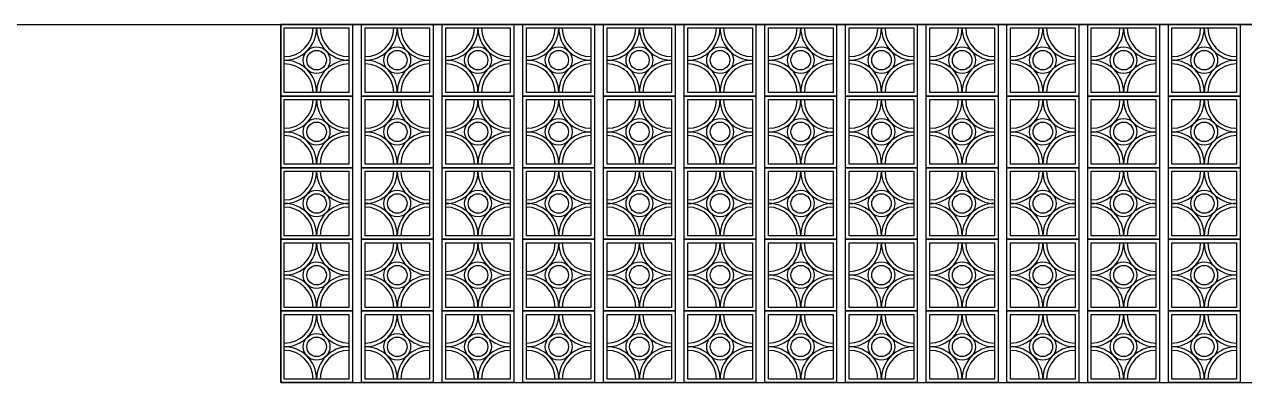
# Model space of a CAD drawing. Header units: metres. Extents: x 1422408 to 2565053, y 3723 to 80428.
# Drawn here: x 2267918.986 to 2267922.389, y 4222.563 to 4223.563 of the extents above; entities that cross this region are included whole.
import ezdxf

# ---------------------------------------------------------------- set-up
doc = ezdxf.new("R2010")
doc.units = ezdxf.units.M
doc.header["$LTSCALE"] = 3.5
doc.header["$MEASUREMENT"] = 0
doc.layers.get('0').update_dxf_attribs({"linetype": 'CONTINUOUS'})

msp = doc.modelspace()

# ---------------------------------------------------------------- linework, layer by layer
msp.add_line((2267907.48343, 4223.56294), (2267947.06853, 4223.56294))
for points in [[(2267919.70106, 4223.56294), (2267919.90106, 4223.56294), (2267919.90106, 4223.36294), (2267919.70106, 4223.36294)], [(2267919.70106, 4222.56294), (2267924.85106, 4222.56294), (2267924.85106, 4223.56294), (2267919.70106, 4223.56294)], [(2267919.71106, 4223.55294), (2267919.89106, 4223.55294), (2267919.89106, 4223.37294), (2267919.71106, 4223.37294)], [(2267919.92606, 4223.56294), (2267920.12606, 4223.56294), (2267920.12606, 4223.36294), (2267919.92606, 4223.36294)], [(2267919.93606, 4223.55294), (2267920.11606, 4223.55294), (2267920.11606, 4223.37294), (2267919.93606, 4223.37294)], [(2267920.15106, 4223.56294), (2267920.35106, 4223.56294), (2267920.35106, 4223.36294), (2267920.15106, 4223.36294)], [(2267920.16106, 4223.55294), (2267920.34106, 4223.55294), (2267920.34106, 4223.37294), (2267920.16106, 4223.37294)], [(2267920.37606, 4223.56294), (2267920.57606, 4223.56294), (2267920.57606, 4223.36294), (2267920.37606, 4223.36294)], [(2267920.38606, 4223.55294), (2267920.56606, 4223.55294), (2267920.56606, 4223.37294), (2267920.38606, 4223.37294)], [(2267920.60106, 4223.56294), (2267920.80106, 4223.56294), (2267920.80106, 4223.36294), (2267920.60106, 4223.36294)], [(2267920.61106, 4223.55294), (2267920.79106, 4223.55294), (2267920.79106, 4223.37294), (2267920.61106, 4223.37294)], [(2267920.82606, 4223.56294), (2267921.02606, 4223.56294), (2267921.02606, 4223.36294), (2267920.82606, 4223.36294)], [(2267920.83606, 4223.55294), (2267921.01606, 4223.55294), (2267921.01606, 4223.37294), (2267920.83606, 4223.37294)], [(2267921.05106, 4223.56294), (2267921.25106, 4223.56294), (2267921.25106, 4223.36294), (2267921.05106, 4223.36294)], [(2267921.06106, 4223.55294), (2267921.24106, 4223.55294), (2267921.24106, 4223.37294), (2267921.06106, 4223.37294)], [(2267921.27606, 4223.56294), (2267921.47606, 4223.56294), (2267921.47606, 4223.36294), (2267921.27606, 4223.36294)], [(2267921.28606, 4223.55294), (2267921.46606, 4223.55294), (2267921.46606, 4223.37294), (2267921.28606, 4223.37294)], [(2267921.50106, 4223.56294), (2267921.70106, 4223.56294), (2267921.70106, 4223.36294), (2267921.50106, 4223.36294)], [(2267921.51106, 4223.55294), (2267921.69106, 4223.55294), (2267921.69106, 4223.37294), (2267921.51106, 4223.37294)], [(2267921.72606, 4223.56294), (2267921.92606, 4223.56294), (2267921.92606, 4223.36294), (2267921.72606, 4223.36294)], [(2267921.73606, 4223.55294), (2267921.91606, 4223.55294), (2267921.91606, 4223.37294), (2267921.73606, 4223.37294)], [(2267921.95106, 4223.56294), (2267922.15106, 4223.56294), (2267922.15106, 4223.36294), (2267921.95106, 4223.36294)], [(2267921.96106, 4223.55294), (2267922.14106, 4223.55294), (2267922.14106, 4223.37294), (2267921.96106, 4223.37294)], [(2267922.17606, 4223.56294), (2267922.37606, 4223.56294), (2267922.37606, 4223.36294), (2267922.17606, 4223.36294)], [(2267922.18606, 4223.55294), (2267922.36606, 4223.55294), (2267922.36606, 4223.37294), (2267922.18606, 4223.37294)], [(2267919.70106, 4223.36294), (2267919.90106, 4223.36294), (2267919.90106, 4223.16294), (2267919.70106, 4223.16294)], [(2267919.71106, 4223.35294), (2267919.89106, 4223.35294), (2267919.89106, 4223.17294), (2267919.71106, 4223.17294)], [(2267919.92606, 4223.36294), (2267920.12606, 4223.36294), (2267920.12606, 4223.16294), (2267919.92606, 4223.16294)], [(2267919.93606, 4223.35294), (2267920.11606, 4223.35294), (2267920.11606, 4223.17294), (2267919.93606, 4223.17294)], [(2267920.15106, 4223.36294), (2267920.35106, 4223.36294), (2267920.35106, 4223.16294), (2267920.15106, 4223.16294)], [(2267920.16106, 4223.35294), (2267920.34106, 4223.35294), (2267920.34106, 4223.17294), (2267920.16106, 4223.17294)], [(2267920.37606, 4223.36294), (2267920.57606, 4223.36294), (2267920.57606, 4223.16294), (2267920.37606, 4223.16294)], [(2267920.38606, 4223.35294), (2267920.56606, 4223.35294), (2267920.56606, 4223.17294), (2267920.38606, 4223.17294)], [(2267920.60106, 4223.36294), (2267920.80106, 4223.36294), (2267920.80106, 4223.16294), (2267920.60106, 4223.16294)], [(2267920.61106, 4223.35294), (2267920.79106, 4223.35294), (2267920.79106, 4223.17294), (2267920.61106, 4223.17294)], [(2267920.82606, 4223.36294), (2267921.02606, 4223.36294), (2267921.02606, 4223.16294), (2267920.82606, 4223.16294)], [(2267920.83606, 4223.35294), (2267921.01606, 4223.35294), (2267921.01606, 4223.17294), (2267920.83606, 4223.17294)], [(2267921.05106, 4223.36294), (2267921.25106, 4223.36294), (2267921.25106, 4223.16294), (2267921.05106, 4223.16294)], [(2267921.06106, 4223.35294), (2267921.24106, 4223.35294), (2267921.24106, 4223.17294), (2267921.06106, 4223.17294)], [(2267921.27606, 4223.36294), (2267921.47606, 4223.36294), (2267921.47606, 4223.16294), (2267921.27606, 4223.16294)], [(2267921.28606, 4223.35294), (2267921.46606, 4223.35294), (2267921.46606, 4223.17294), (2267921.28606, 4223.17294)], [(2267921.50106, 4223.36294), (2267921.70106, 4223.36294), (2267921.70106, 4223.16294), (2267921.50106, 4223.16294)], [(2267921.51106, 4223.35294), (2267921.69106, 4223.35294), (2267921.69106, 4223.17294), (2267921.51106, 4223.17294)], [(2267921.72606, 4223.36294), (2267921.92606, 4223.36294), (2267921.92606, 4223.16294), (2267921.72606, 4223.16294)], [(2267921.73606, 4223.35294), (2267921.91606, 4223.35294), (2267921.91606, 4223.17294), (2267921.73606, 4223.17294)], [(2267921.95106, 4223.36294), (2267922.15106, 4223.36294), (2267922.15106, 4223.16294), (2267921.95106, 4223.16294)], [(2267921.96106, 4223.35294), (2267922.14106, 4223.35294), (2267922.14106, 4223.17294), (2267921.96106, 4223.17294)], [(2267922.17606, 4223.36294), (2267922.37606, 4223.36294), (2267922.37606, 4223.16294), (2267922.17606, 4223.16294)], [(2267922.18606, 4223.35294), (2267922.36606, 4223.35294), (2267922.36606, 4223.17294), (2267922.18606, 4223.17294)], [(2267919.70106, 4223.16294), (2267919.90106, 4223.16294), (2267919.90106, 4222.96294), (2267919.70106, 4222.96294)], [(2267919.71106, 4223.15294), (2267919.89106, 4223.15294), (2267919.89106, 4222.97294), (2267919.71106, 4222.97294)], [(2267919.92606, 4223.16294), (2267920.12606, 4223.16294), (2267920.12606, 4222.96294), (2267919.92606, 4222.96294)], [(2267919.93606, 4223.15294), (2267920.11606, 4223.15294), (2267920.11606, 4222.97294), (2267919.93606, 4222.97294)], [(2267920.15106, 4223.16294), (2267920.35106, 4223.16294), (2267920.35106, 4222.96294), (2267920.15106, 4222.96294)], [(2267920.16106, 4223.15294), (2267920.34106, 4223.15294), (2267920.34106, 4222.97294), (2267920.16106, 4222.97294)], [(2267920.37606, 4223.16294), (2267920.57606, 4223.16294), (2267920.57606, 4222.96294), (2267920.37606, 4222.96294)], [(2267920.38606, 4223.15294), (2267920.56606, 4223.15294), (2267920.56606, 4222.97294), (2267920.38606, 4222.97294)], [(2267920.60106, 4223.16294), (2267920.80106, 4223.16294), (2267920.80106, 4222.96294), (2267920.60106, 4222.96294)], [(2267920.61106, 4223.15294), (2267920.79106, 4223.15294), (2267920.79106, 4222.97294), (2267920.61106, 4222.97294)], [(2267920.82606, 4223.16294), (2267921.02606, 4223.16294), (2267921.02606, 4222.96294), (2267920.82606, 4222.96294)], [(2267920.83606, 4223.15294), (2267921.01606, 4223.15294), (2267921.01606, 4222.97294), (2267920.83606, 4222.97294)], [(2267921.05106, 4223.16294), (2267921.25106, 4223.16294), (2267921.25106, 4222.96294), (2267921.05106, 4222.96294)], [(2267921.06106, 4223.15294), (2267921.24106, 4223.15294), (2267921.24106, 4222.97294), (2267921.06106, 4222.97294)], [(2267921.27606, 4223.16294), (2267921.47606, 4223.16294), (2267921.47606, 4222.96294), (2267921.27606, 4222.96294)], [(2267921.28606, 4223.15294), (2267921.46606, 4223.15294), (2267921.46606, 4222.97294), (2267921.28606, 4222.97294)], [(2267921.50106, 4223.16294), (2267921.70106, 4223.16294), (2267921.70106, 4222.96294), (2267921.50106, 4222.96294)], [(2267921.51106, 4223.15294), (2267921.69106, 4223.15294), (2267921.69106, 4222.97294), (2267921.51106, 4222.97294)], [(2267921.72606, 4223.16294), (2267921.92606, 4223.16294), (2267921.92606, 4222.96294), (2267921.72606, 4222.96294)], [(2267921.73606, 4223.15294), (2267921.91606, 4223.15294), (2267921.91606, 4222.97294), (2267921.73606, 4222.97294)], [(2267921.95106, 4223.16294), (2267922.15106, 4223.16294), (2267922.15106, 4222.96294), (2267921.95106, 4222.96294)], [(2267921.96106, 4223.15294), (2267922.14106, 4223.15294), (2267922.14106, 4222.97294), (2267921.96106, 4222.97294)], [(2267922.17606, 4223.16294), (2267922.37606, 4223.16294), (2267922.37606, 4222.96294), (2267922.17606, 4222.96294)], [(2267922.18606, 4223.15294), (2267922.36606, 4223.15294), (2267922.36606, 4222.97294), (2267922.18606, 4222.97294)], [(2267919.70106, 4222.96294), (2267919.90106, 4222.96294), (2267919.90106, 4222.76294), (2267919.70106, 4222.76294)], [(2267919.71106, 4222.95294), (2267919.89106, 4222.95294), (2267919.89106, 4222.77294), (2267919.71106, 4222.77294)], [(2267919.92606, 4222.96294), (2267920.12606, 4222.96294), (2267920.12606, 4222.76294), (2267919.92606, 4222.76294)], [(2267919.93606, 4222.95294), (2267920.11606, 4222.95294), (2267920.11606, 4222.77294), (2267919.93606, 4222.77294)], [(2267920.15106, 4222.96294), (2267920.35106, 4222.96294), (2267920.35106, 4222.76294), (2267920.15106, 4222.76294)], [(2267920.16106, 4222.95294), (2267920.34106, 4222.95294), (2267920.34106, 4222.77294), (2267920.16106, 4222.77294)], [(2267920.37606, 4222.96294), (2267920.57606, 4222.96294), (2267920.57606, 4222.76294), (2267920.37606, 4222.76294)], [(2267920.38606, 4222.95294), (2267920.56606, 4222.95294), (2267920.56606, 4222.77294), (2267920.38606, 4222.77294)], [(2267920.60106, 4222.96294), (2267920.80106, 4222.96294), (2267920.80106, 4222.76294), (2267920.60106, 4222.76294)], [(2267920.61106, 4222.95294), (2267920.79106, 4222.95294), (2267920.79106, 4222.77294), (2267920.61106, 4222.77294)], [(2267920.82606, 4222.96294), (2267921.02606, 4222.96294), (2267921.02606, 4222.76294), (2267920.82606, 4222.76294)], [(2267920.83606, 4222.95294), (2267921.01606, 4222.95294), (2267921.01606, 4222.77294), (2267920.83606, 4222.77294)], [(2267921.05106, 4222.96294), (2267921.25106, 4222.96294), (2267921.25106, 4222.76294), (2267921.05106, 4222.76294)], [(2267921.06106, 4222.95294), (2267921.24106, 4222.95294), (2267921.24106, 4222.77294), (2267921.06106, 4222.77294)], [(2267921.27606, 4222.96294), (2267921.47606, 4222.96294), (2267921.47606, 4222.76294), (2267921.27606, 4222.76294)], [(2267921.28606, 4222.95294), (2267921.46606, 4222.95294), (2267921.46606, 4222.77294), (2267921.28606, 4222.77294)], [(2267921.50106, 4222.96294), (2267921.70106, 4222.96294), (2267921.70106, 4222.76294), (2267921.50106, 4222.76294)], [(2267921.51106, 4222.95294), (2267921.69106, 4222.95294), (2267921.69106, 4222.77294), (2267921.51106, 4222.77294)], [(2267921.72606, 4222.96294), (2267921.92606, 4222.96294), (2267921.92606, 4222.76294), (2267921.72606, 4222.76294)], [(2267921.73606, 4222.95294), (2267921.91606, 4222.95294), (2267921.91606, 4222.77294), (2267921.73606, 4222.77294)], [(2267921.95106, 4222.96294), (2267922.15106, 4222.96294), (2267922.15106, 4222.76294), (2267921.95106, 4222.76294)], [(2267921.96106, 4222.95294), (2267922.14106, 4222.95294), (2267922.14106, 4222.77294), (2267921.96106, 4222.77294)], [(2267922.17606, 4222.96294), (2267922.37606, 4222.96294), (2267922.37606, 4222.76294), (2267922.17606, 4222.76294)], [(2267922.18606, 4222.95294), (2267922.36606, 4222.95294), (2267922.36606, 4222.77294), (2267922.18606, 4222.77294)], [(2267919.70106, 4222.76294), (2267919.90106, 4222.76294), (2267919.90106, 4222.56294), (2267919.70106, 4222.56294)], [(2267919.71106, 4222.75294), (2267919.89106, 4222.75294), (2267919.89106, 4222.57294), (2267919.71106, 4222.57294)], [(2267919.92606, 4222.76294), (2267920.12606, 4222.76294), (2267920.12606, 4222.56294), (2267919.92606, 4222.56294)], [(2267919.93606, 4222.75294), (2267920.11606, 4222.75294), (2267920.11606, 4222.57294), (2267919.93606, 4222.57294)], [(2267920.15106, 4222.76294), (2267920.35106, 4222.76294), (2267920.35106, 4222.56294), (2267920.15106, 4222.56294)], [(2267920.16106, 4222.75294), (2267920.34106, 4222.75294), (2267920.34106, 4222.57294), (2267920.16106, 4222.57294)], [(2267920.37606, 4222.76294), (2267920.57606, 4222.76294), (2267920.57606, 4222.56294), (2267920.37606, 4222.56294)], [(2267920.38606, 4222.75294), (2267920.56606, 4222.75294), (2267920.56606, 4222.57294), (2267920.38606, 4222.57294)], [(2267920.60106, 4222.76294), (2267920.80106, 4222.76294), (2267920.80106, 4222.56294), (2267920.60106, 4222.56294)], [(2267920.61106, 4222.75294), (2267920.79106, 4222.75294), (2267920.79106, 4222.57294), (2267920.61106, 4222.57294)], [(2267920.82606, 4222.76294), (2267921.02606, 4222.76294), (2267921.02606, 4222.56294), (2267920.82606, 4222.56294)], [(2267920.83606, 4222.75294), (2267921.01606, 4222.75294), (2267921.01606, 4222.57294), (2267920.83606, 4222.57294)], [(2267921.05106, 4222.76294), (2267921.25106, 4222.76294), (2267921.25106, 4222.56294), (2267921.05106, 4222.56294)], [(2267921.06106, 4222.75294), (2267921.24106, 4222.75294), (2267921.24106, 4222.57294), (2267921.06106, 4222.57294)], [(2267921.27606, 4222.76294), (2267921.47606, 4222.76294), (2267921.47606, 4222.56294), (2267921.27606, 4222.56294)], [(2267921.28606, 4222.75294), (2267921.46606, 4222.75294), (2267921.46606, 4222.57294), (2267921.28606, 4222.57294)], [(2267921.50106, 4222.76294), (2267921.70106, 4222.76294), (2267921.70106, 4222.56294), (2267921.50106, 4222.56294)], [(2267921.51106, 4222.75294), (2267921.69106, 4222.75294), (2267921.69106, 4222.57294), (2267921.51106, 4222.57294)], [(2267921.72606, 4222.76294), (2267921.92606, 4222.76294), (2267921.92606, 4222.56294), (2267921.72606, 4222.56294)], [(2267921.73606, 4222.75294), (2267921.91606, 4222.75294), (2267921.91606, 4222.57294), (2267921.73606, 4222.57294)], [(2267921.95106, 4222.76294), (2267922.15106, 4222.76294), (2267922.15106, 4222.56294), (2267921.95106, 4222.56294)], [(2267921.96106, 4222.75294), (2267922.14106, 4222.75294), (2267922.14106, 4222.57294), (2267921.96106, 4222.57294)], [(2267922.17606, 4222.76294), (2267922.37606, 4222.76294), (2267922.37606, 4222.56294), (2267922.17606, 4222.56294)], [(2267922.18606, 4222.75294), (2267922.36606, 4222.75294), (2267922.36606, 4222.57294), (2267922.18606, 4222.57294)]]:
    msp.add_lwpolyline(points, close=True)
for centre, radius in [((2267919.80106, 4223.46294), 0.03728), ((2267919.80106, 4223.46294), 0.02728), ((2267920.02606, 4223.46294), 0.03728), ((2267920.02606, 4223.46294), 0.02728), ((2267920.25106, 4223.46294), 0.03728), ((2267920.25106, 4223.46294), 0.02728), ((2267920.47606, 4223.46294), 0.03728), ((2267920.47606, 4223.46294), 0.02728), ((2267920.70106, 4223.46294), 0.03728), ((2267920.70106, 4223.46294), 0.02728), ((2267920.92606, 4223.46294), 0.03728), ((2267920.92606, 4223.46294), 0.02728), ((2267921.15106, 4223.46294), 0.03728), ((2267921.15106, 4223.46294), 0.02728), ((2267921.37606, 4223.46294), 0.03728), ((2267921.37606, 4223.46294), 0.02728), ((2267921.60106, 4223.46294), 0.03728), ((2267921.60106, 4223.46294), 0.02728), ((2267921.82606, 4223.46294), 0.03728), ((2267921.82606, 4223.46294), 0.02728), ((2267922.05106, 4223.46294), 0.03728), ((2267922.05106, 4223.46294), 0.02728), ((2267922.27606, 4223.46294), 0.03728), ((2267922.27606, 4223.46294), 0.02728), ((2267919.80106, 4223.26294), 0.03728), ((2267919.80106, 4223.26294), 0.02728), ((2267920.02606, 4223.26294), 0.03728), ((2267920.02606, 4223.26294), 0.02728), ((2267920.25106, 4223.26294), 0.03728), ((2267920.25106, 4223.26294), 0.02728), ((2267920.47606, 4223.26294), 0.03728), ((2267920.47606, 4223.26294), 0.02728), ((2267920.70106, 4223.26294), 0.03728), ((2267920.70106, 4223.26294), 0.02728), ((2267920.92606, 4223.26294), 0.03728), ((2267920.92606, 4223.26294), 0.02728), ((2267921.15106, 4223.26294), 0.03728), ((2267921.15106, 4223.26294), 0.02728), ((2267921.37606, 4223.26294), 0.03728), ((2267921.37606, 4223.26294), 0.02728), ((2267921.60106, 4223.26294), 0.03728), ((2267921.60106, 4223.26294), 0.02728), ((2267921.82606, 4223.26294), 0.03728), ((2267921.82606, 4223.26294), 0.02728), ((2267922.05106, 4223.26294), 0.03728), ((2267922.05106, 4223.26294), 0.02728), ((2267922.27606, 4223.26294), 0.03728), ((2267922.27606, 4223.26294), 0.02728), ((2267919.80106, 4223.06294), 0.03728), ((2267919.80106, 4223.06294), 0.02728), ((2267920.02606, 4223.06294), 0.03728), ((2267920.02606, 4223.06294), 0.02728), ((2267920.25106, 4223.06294), 0.03728), ((2267920.25106, 4223.06294), 0.02728), ((2267920.47606, 4223.06294), 0.03728), ((2267920.47606, 4223.06294), 0.02728), ((2267920.70106, 4223.06294), 0.03728), ((2267920.70106, 4223.06294), 0.02728), ((2267920.92606, 4223.06294), 0.03728), ((2267920.92606, 4223.06294), 0.02728), ((2267921.15106, 4223.06294), 0.03728), ((2267921.15106, 4223.06294), 0.02728), ((2267921.37606, 4223.06294), 0.03728), ((2267921.37606, 4223.06294), 0.02728), ((2267921.60106, 4223.06294), 0.03728), ((2267921.60106, 4223.06294), 0.02728), ((2267921.82606, 4223.06294), 0.03728), ((2267921.82606, 4223.06294), 0.02728), ((2267922.05106, 4223.06294), 0.03728), ((2267922.05106, 4223.06294), 0.02728), ((2267922.27606, 4223.06294), 0.03728), ((2267922.27606, 4223.06294), 0.02728), ((2267919.80106, 4222.86294), 0.03728), ((2267919.80106, 4222.86294), 0.02728), ((2267920.02606, 4222.86294), 0.03728), ((2267920.02606, 4222.86294), 0.02728), ((2267920.25106, 4222.86294), 0.03728), ((2267920.25106, 4222.86294), 0.02728), ((2267920.47606, 4222.86294), 0.03728), ((2267920.47606, 4222.86294), 0.02728), ((2267920.70106, 4222.86294), 0.03728), ((2267920.70106, 4222.86294), 0.02728), ((2267920.92606, 4222.86294), 0.03728), ((2267920.92606, 4222.86294), 0.02728), ((2267921.15106, 4222.86294), 0.03728), ((2267921.15106, 4222.86294), 0.02728), ((2267921.37606, 4222.86294), 0.03728), ((2267921.37606, 4222.86294), 0.02728), ((2267921.60106, 4222.86294), 0.03728), ((2267921.60106, 4222.86294), 0.02728), ((2267921.82606, 4222.86294), 0.03728), ((2267921.82606, 4222.86294), 0.02728), ((2267922.05106, 4222.86294), 0.03728), ((2267922.05106, 4222.86294), 0.02728), ((2267922.27606, 4222.86294), 0.03728), ((2267922.27606, 4222.86294), 0.02728), ((2267919.80106, 4222.66294), 0.03728), ((2267920.02606, 4222.66294), 0.03728), ((2267920.25106, 4222.66294), 0.03728), ((2267920.47606, 4222.66294), 0.03728), ((2267920.70106, 4222.66294), 0.03728), ((2267920.92606, 4222.66294), 0.03728), ((2267921.15106, 4222.66294), 0.03728), ((2267921.37606, 4222.66294), 0.03728), ((2267921.60106, 4222.66294), 0.03728), ((2267921.82606, 4222.66294), 0.03728), ((2267922.05106, 4222.66294), 0.03728), ((2267922.27606, 4222.66294), 0.03728), ((2267919.80106, 4222.66294), 0.02728), ((2267920.02606, 4222.66294), 0.02728), ((2267920.25106, 4222.66294), 0.02728), ((2267920.47606, 4222.66294), 0.02728), ((2267920.70106, 4222.66294), 0.02728), ((2267920.92606, 4222.66294), 0.02728), ((2267921.15106, 4222.66294), 0.02728), ((2267921.37606, 4222.66294), 0.02728), ((2267921.60106, 4222.66294), 0.02728), ((2267921.82606, 4222.66294), 0.02728), ((2267922.05106, 4222.66294), 0.02728), ((2267922.27606, 4222.66294), 0.02728)]:
    msp.add_circle(centre, radius)
for centre, radius, start, end in [((2267919.71106, 4223.55294), 0.09, 270, 0), ((2267919.71106, 4223.55294), 0.08, 270, 0), ((2267919.89106, 4223.55294), 0.09, 180, 270), ((2267919.89106, 4223.55294), 0.08, 180, 270), ((2267919.93606, 4223.55294), 0.09, 270, 0), ((2267919.93606, 4223.55294), 0.08, 270, 0), ((2267920.11606, 4223.55294), 0.09, 180, 270), ((2267920.11606, 4223.55294), 0.08, 180, 270), ((2267920.16106, 4223.55294), 0.09, 270, 0), ((2267920.16106, 4223.55294), 0.08, 270, 0), ((2267920.34106, 4223.55294), 0.09, 180, 270), ((2267920.34106, 4223.55294), 0.08, 180, 270), ((2267920.38606, 4223.55294), 0.09, 270, 0), ((2267920.38606, 4223.55294), 0.08, 270, 0), ((2267920.56606, 4223.55294), 0.09, 180, 270), ((2267920.56606, 4223.55294), 0.08, 180, 270), ((2267920.61106, 4223.55294), 0.09, 270, 0), ((2267920.61106, 4223.55294), 0.08, 270, 0), ((2267920.79106, 4223.55294), 0.09, 180, 270), ((2267920.79106, 4223.55294), 0.08, 180, 270), ((2267920.83606, 4223.55294), 0.09, 270, 0), ((2267920.83606, 4223.55294), 0.08, 270, 0), ((2267921.01606, 4223.55294), 0.09, 180, 270), ((2267921.01606, 4223.55294), 0.08, 180, 270), ((2267921.06106, 4223.55294), 0.09, 270, 0), ((2267921.06106, 4223.55294), 0.08, 270, 0), ((2267921.24106, 4223.55294), 0.09, 180, 270), ((2267921.24106, 4223.55294), 0.08, 180, 270), ((2267921.28606, 4223.55294), 0.09, 270, 0), ((2267921.28606, 4223.55294), 0.08, 270, 0), ((2267921.46606, 4223.55294), 0.09, 180, 270), ((2267921.46606, 4223.55294), 0.08, 180, 270), ((2267921.51106, 4223.55294), 0.09, 270, 0), ((2267921.51106, 4223.55294), 0.08, 270, 0), ((2267921.69106, 4223.55294), 0.09, 180, 270), ((2267921.69106, 4223.55294), 0.08, 180, 270), ((2267921.73606, 4223.55294), 0.09, 270, 0), ((2267921.73606, 4223.55294), 0.08, 270, 0), ((2267921.91606, 4223.55294), 0.09, 180, 270), ((2267921.91606, 4223.55294), 0.08, 180, 270), ((2267921.96106, 4223.55294), 0.09, 270, 0), ((2267921.96106, 4223.55294), 0.08, 270, 0), ((2267922.14106, 4223.55294), 0.09, 180, 270), ((2267922.14106, 4223.55294), 0.08, 180, 270), ((2267922.18606, 4223.55294), 0.09, 270, 0), ((2267922.18606, 4223.55294), 0.08, 270, 0), ((2267922.36606, 4223.55294), 0.09, 180, 270), ((2267922.36606, 4223.55294), 0.08, 180, 270), ((2267919.71106, 4223.37294), 0.09, 0, 90), ((2267919.71106, 4223.37294), 0.08, 0, 90), ((2267919.89106, 4223.37294), 0.09, 90, 180), ((2267919.89106, 4223.37294), 0.08, 90, 180), ((2267919.93606, 4223.37294), 0.09, 0, 90), ((2267919.93606, 4223.37294), 0.08, 0, 90), ((2267920.11606, 4223.37294), 0.09, 90, 180), ((2267920.11606, 4223.37294), 0.08, 90, 180), ((2267920.16106, 4223.37294), 0.09, 0, 90), ((2267920.16106, 4223.37294), 0.08, 0, 90), ((2267920.34106, 4223.37294), 0.09, 90, 180), ((2267920.34106, 4223.37294), 0.08, 90, 180), ((2267920.38606, 4223.37294), 0.09, 0, 90), ((2267920.38606, 4223.37294), 0.08, 0, 90), ((2267920.56606, 4223.37294), 0.09, 90, 180), ((2267920.56606, 4223.37294), 0.08, 90, 180), ((2267920.61106, 4223.37294), 0.09, 0, 90), ((2267920.61106, 4223.37294), 0.08, 0, 90), ((2267920.79106, 4223.37294), 0.09, 90, 180), ((2267920.79106, 4223.37294), 0.08, 90, 180), ((2267920.83606, 4223.37294), 0.09, 0, 90), ((2267920.83606, 4223.37294), 0.08, 0, 90), ((2267921.01606, 4223.37294), 0.09, 90, 180), ((2267921.01606, 4223.37294), 0.08, 90, 180), ((2267921.06106, 4223.37294), 0.09, 0, 90), ((2267921.06106, 4223.37294), 0.08, 0, 90), ((2267921.24106, 4223.37294), 0.09, 90, 180), ((2267921.24106, 4223.37294), 0.08, 90, 180), ((2267921.28606, 4223.37294), 0.09, 0, 90), ((2267921.28606, 4223.37294), 0.08, 0, 90), ((2267921.46606, 4223.37294), 0.09, 90, 180), ((2267921.46606, 4223.37294), 0.08, 90, 180), ((2267921.51106, 4223.37294), 0.09, 0, 90), ((2267921.51106, 4223.37294), 0.08, 0, 90), ((2267921.69106, 4223.37294), 0.09, 90, 180), ((2267921.69106, 4223.37294), 0.08, 90, 180), ((2267921.73606, 4223.37294), 0.09, 0, 90), ((2267921.73606, 4223.37294), 0.08, 0, 90), ((2267921.91606, 4223.37294), 0.09, 90, 180), ((2267921.91606, 4223.37294), 0.08, 90, 180), ((2267921.96106, 4223.37294), 0.09, 0, 90), ((2267921.96106, 4223.37294), 0.08, 0, 90), ((2267922.14106, 4223.37294), 0.09, 90, 180), ((2267922.14106, 4223.37294), 0.08, 90, 180), ((2267922.18606, 4223.37294), 0.09, 0, 90), ((2267922.18606, 4223.37294), 0.08, 0, 90), ((2267922.36606, 4223.37294), 0.09, 90, 180), ((2267922.36606, 4223.37294), 0.08, 90, 180), ((2267919.71106, 4223.35294), 0.09, 270, 0), ((2267919.71106, 4223.35294), 0.08, 270, 0), ((2267919.89106, 4223.35294), 0.09, 180, 270), ((2267919.89106, 4223.35294), 0.08, 180, 270), ((2267919.93606, 4223.35294), 0.09, 270, 0), ((2267919.93606, 4223.35294), 0.08, 270, 0), ((2267920.11606, 4223.35294), 0.09, 180, 270), ((2267920.11606, 4223.35294), 0.08, 180, 270), ((2267920.16106, 4223.35294), 0.09, 270, 0), ((2267920.16106, 4223.35294), 0.08, 270, 0), ((2267920.34106, 4223.35294), 0.09, 180, 270), ((2267920.34106, 4223.35294), 0.08, 180, 270), ((2267920.38606, 4223.35294), 0.09, 270, 0), ((2267920.38606, 4223.35294), 0.08, 270, 0), ((2267920.56606, 4223.35294), 0.09, 180, 270), ((2267920.56606, 4223.35294), 0.08, 180, 270), ((2267920.61106, 4223.35294), 0.09, 270, 0), ((2267920.61106, 4223.35294), 0.08, 270, 0), ((2267920.79106, 4223.35294), 0.09, 180, 270), ((2267920.79106, 4223.35294), 0.08, 180, 270), ((2267920.83606, 4223.35294), 0.09, 270, 0), ((2267920.83606, 4223.35294), 0.08, 270, 0), ((2267921.01606, 4223.35294), 0.09, 180, 270), ((2267921.01606, 4223.35294), 0.08, 180, 270), ((2267921.06106, 4223.35294), 0.09, 270, 0), ((2267921.06106, 4223.35294), 0.08, 270, 0), ((2267921.24106, 4223.35294), 0.09, 180, 270), ((2267921.24106, 4223.35294), 0.08, 180, 270), ((2267921.28606, 4223.35294), 0.09, 270, 0), ((2267921.28606, 4223.35294), 0.08, 270, 0), ((2267921.46606, 4223.35294), 0.09, 180, 270), ((2267921.46606, 4223.35294), 0.08, 180, 270), ((2267921.51106, 4223.35294), 0.09, 270, 0), ((2267921.51106, 4223.35294), 0.08, 270, 0), ((2267921.69106, 4223.35294), 0.09, 180, 270), ((2267921.69106, 4223.35294), 0.08, 180, 270), ((2267921.73606, 4223.35294), 0.09, 270, 0), ((2267921.73606, 4223.35294), 0.08, 270, 0), ((2267921.91606, 4223.35294), 0.09, 180, 270), ((2267921.91606, 4223.35294), 0.08, 180, 270), ((2267921.96106, 4223.35294), 0.09, 270, 0), ((2267921.96106, 4223.35294), 0.08, 270, 0), ((2267922.14106, 4223.35294), 0.09, 180, 270), ((2267922.14106, 4223.35294), 0.08, 180, 270), ((2267922.18606, 4223.35294), 0.09, 270, 0), ((2267922.18606, 4223.35294), 0.08, 270, 0), ((2267922.36606, 4223.35294), 0.09, 180, 270), ((2267922.36606, 4223.35294), 0.08, 180, 270), ((2267919.71106, 4223.17294), 0.09, 0, 90), ((2267919.71106, 4223.17294), 0.08, 0, 90), ((2267919.89106, 4223.17294), 0.09, 90, 180), ((2267919.89106, 4223.17294), 0.08, 90, 180), ((2267919.93606, 4223.17294), 0.09, 0, 90), ((2267919.93606, 4223.17294), 0.08, 0, 90), ((2267920.11606, 4223.17294), 0.09, 90, 180), ((2267920.11606, 4223.17294), 0.08, 90, 180), ((2267920.16106, 4223.17294), 0.09, 0, 90), ((2267920.16106, 4223.17294), 0.08, 0, 90), ((2267920.34106, 4223.17294), 0.09, 90, 180), ((2267920.34106, 4223.17294), 0.08, 90, 180), ((2267920.38606, 4223.17294), 0.09, 0, 90), ((2267920.38606, 4223.17294), 0.08, 0, 90), ((2267920.56606, 4223.17294), 0.09, 90, 180), ((2267920.56606, 4223.17294), 0.08, 90, 180), ((2267920.61106, 4223.17294), 0.09, 0, 90), ((2267920.61106, 4223.17294), 0.08, 0, 90), ((2267920.79106, 4223.17294), 0.09, 90, 180), ((2267920.79106, 4223.17294), 0.08, 90, 180), ((2267920.83606, 4223.17294), 0.09, 0, 90), ((2267920.83606, 4223.17294), 0.08, 0, 90), ((2267921.01606, 4223.17294), 0.09, 90, 180), ((2267921.01606, 4223.17294), 0.08, 90, 180), ((2267921.06106, 4223.17294), 0.09, 0, 90), ((2267921.06106, 4223.17294), 0.08, 0, 90), ((2267921.24106, 4223.17294), 0.09, 90, 180), ((2267921.24106, 4223.17294), 0.08, 90, 180), ((2267921.28606, 4223.17294), 0.09, 0, 90), ((2267921.28606, 4223.17294), 0.08, 0, 90), ((2267921.46606, 4223.17294), 0.09, 90, 180), ((2267921.46606, 4223.17294), 0.08, 90, 180), ((2267921.51106, 4223.17294), 0.09, 0, 90), ((2267921.51106, 4223.17294), 0.08, 0, 90), ((2267921.69106, 4223.17294), 0.09, 90, 180), ((2267921.69106, 4223.17294), 0.08, 90, 180), ((2267921.73606, 4223.17294), 0.09, 0, 90), ((2267921.73606, 4223.17294), 0.08, 0, 90), ((2267921.91606, 4223.17294), 0.09, 90, 180), ((2267921.91606, 4223.17294), 0.08, 90, 180), ((2267921.96106, 4223.17294), 0.09, 0, 90), ((2267921.96106, 4223.17294), 0.08, 0, 90), ((2267922.14106, 4223.17294), 0.09, 90, 180), ((2267922.14106, 4223.17294), 0.08, 90, 180), ((2267922.18606, 4223.17294), 0.09, 0, 90), ((2267922.18606, 4223.17294), 0.08, 0, 90), ((2267922.36606, 4223.17294), 0.09, 90, 180), ((2267922.36606, 4223.17294), 0.08, 90, 180), ((2267919.71106, 4223.15294), 0.09, 270, 0), ((2267919.71106, 4223.15294), 0.08, 270, 0), ((2267919.89106, 4223.15294), 0.09, 180, 270), ((2267919.89106, 4223.15294), 0.08, 180, 270), ((2267919.93606, 4223.15294), 0.09, 270, 0), ((2267919.93606, 4223.15294), 0.08, 270, 0), ((2267920.11606, 4223.15294), 0.09, 180, 270), ((2267920.11606, 4223.15294), 0.08, 180, 270), ((2267920.16106, 4223.15294), 0.09, 270, 0), ((2267920.16106, 4223.15294), 0.08, 270, 0), ((2267920.34106, 4223.15294), 0.09, 180, 270), ((2267920.34106, 4223.15294), 0.08, 180, 270), ((2267920.38606, 4223.15294), 0.09, 270, 0), ((2267920.38606, 4223.15294), 0.08, 270, 0), ((2267920.56606, 4223.15294), 0.09, 180, 270), ((2267920.56606, 4223.15294), 0.08, 180, 270), ((2267920.61106, 4223.15294), 0.09, 270, 0), ((2267920.61106, 4223.15294), 0.08, 270, 0), ((2267920.79106, 4223.15294), 0.09, 180, 270), ((2267920.79106, 4223.15294), 0.08, 180, 270), ((2267920.83606, 4223.15294), 0.09, 270, 0), ((2267920.83606, 4223.15294), 0.08, 270, 0), ((2267921.01606, 4223.15294), 0.09, 180, 270), ((2267921.01606, 4223.15294), 0.08, 180, 270), ((2267921.06106, 4223.15294), 0.09, 270, 0), ((2267921.06106, 4223.15294), 0.08, 270, 0), ((2267921.24106, 4223.15294), 0.09, 180, 270), ((2267921.24106, 4223.15294), 0.08, 180, 270), ((2267921.28606, 4223.15294), 0.09, 270, 0), ((2267921.28606, 4223.15294), 0.08, 270, 0), ((2267921.46606, 4223.15294), 0.09, 180, 270), ((2267921.46606, 4223.15294), 0.08, 180, 270), ((2267921.51106, 4223.15294), 0.09, 270, 0), ((2267921.51106, 4223.15294), 0.08, 270, 0), ((2267921.69106, 4223.15294), 0.09, 180, 270), ((2267921.69106, 4223.15294), 0.08, 180, 270), ((2267921.73606, 4223.15294), 0.09, 270, 0), ((2267921.73606, 4223.15294), 0.08, 270, 0), ((2267921.91606, 4223.15294), 0.09, 180, 270), ((2267921.91606, 4223.15294), 0.08, 180, 270), ((2267921.96106, 4223.15294), 0.09, 270, 0), ((2267921.96106, 4223.15294), 0.08, 270, 0), ((2267922.14106, 4223.15294), 0.09, 180, 270), ((2267922.14106, 4223.15294), 0.08, 180, 270), ((2267922.18606, 4223.15294), 0.09, 270, 0), ((2267922.18606, 4223.15294), 0.08, 270, 0), ((2267922.36606, 4223.15294), 0.09, 180, 270), ((2267922.36606, 4223.15294), 0.08, 180, 270), ((2267919.71106, 4222.97294), 0.09, 0, 90), ((2267919.71106, 4222.97294), 0.08, 0, 90), ((2267919.89106, 4222.97294), 0.09, 90, 180), ((2267919.89106, 4222.97294), 0.08, 90, 180), ((2267919.93606, 4222.97294), 0.09, 0, 90), ((2267919.93606, 4222.97294), 0.08, 0, 90), ((2267920.11606, 4222.97294), 0.09, 90, 180), ((2267920.11606, 4222.97294), 0.08, 90, 180), ((2267920.16106, 4222.97294), 0.09, 0, 90), ((2267920.16106, 4222.97294), 0.08, 0, 90), ((2267920.34106, 4222.97294), 0.09, 90, 180), ((2267920.34106, 4222.97294), 0.08, 90, 180), ((2267920.38606, 4222.97294), 0.09, 0, 90), ((2267920.38606, 4222.97294), 0.08, 0, 90), ((2267920.56606, 4222.97294), 0.09, 90, 180), ((2267920.56606, 4222.97294), 0.08, 90, 180), ((2267920.61106, 4222.97294), 0.09, 0, 90), ((2267920.61106, 4222.97294), 0.08, 0, 90), ((2267920.79106, 4222.97294), 0.09, 90, 180), ((2267920.79106, 4222.97294), 0.08, 90, 180), ((2267920.83606, 4222.97294), 0.09, 0, 90), ((2267920.83606, 4222.97294), 0.08, 0, 90), ((2267921.01606, 4222.97294), 0.09, 90, 180), ((2267921.01606, 4222.97294), 0.08, 90, 180), ((2267921.06106, 4222.97294), 0.09, 0, 90), ((2267921.06106, 4222.97294), 0.08, 0, 90), ((2267921.24106, 4222.97294), 0.09, 90, 180), ((2267921.24106, 4222.97294), 0.08, 90, 180), ((2267921.28606, 4222.97294), 0.09, 0, 90), ((2267921.28606, 4222.97294), 0.08, 0, 90), ((2267921.46606, 4222.97294), 0.09, 90, 180), ((2267921.46606, 4222.97294), 0.08, 90, 180), ((2267921.51106, 4222.97294), 0.09, 0, 90), ((2267921.51106, 4222.97294), 0.08, 0, 90), ((2267921.69106, 4222.97294), 0.09, 90, 180), ((2267921.69106, 4222.97294), 0.08, 90, 180), ((2267921.73606, 4222.97294), 0.09, 0, 90), ((2267921.73606, 4222.97294), 0.08, 0, 90), ((2267921.91606, 4222.97294), 0.09, 90, 180), ((2267921.91606, 4222.97294), 0.08, 90, 180), ((2267921.96106, 4222.97294), 0.09, 0, 90), ((2267921.96106, 4222.97294), 0.08, 0, 90), ((2267922.14106, 4222.97294), 0.09, 90, 180), ((2267922.14106, 4222.97294), 0.08, 90, 180), ((2267922.18606, 4222.97294), 0.09, 0, 90), ((2267922.18606, 4222.97294), 0.08, 0, 90), ((2267922.36606, 4222.97294), 0.09, 90, 180), ((2267922.36606, 4222.97294), 0.08, 90, 180), ((2267919.71106, 4222.95294), 0.09, 270, 0), ((2267919.71106, 4222.95294), 0.08, 270, 0), ((2267919.89106, 4222.95294), 0.09, 180, 270), ((2267919.89106, 4222.95294), 0.08, 180, 270), ((2267919.93606, 4222.95294), 0.09, 270, 0), ((2267919.93606, 4222.95294), 0.08, 270, 0), ((2267920.11606, 4222.95294), 0.09, 180, 270), ((2267920.11606, 4222.95294), 0.08, 180, 270), ((2267920.16106, 4222.95294), 0.09, 270, 0), ((2267920.16106, 4222.95294), 0.08, 270, 0), ((2267920.34106, 4222.95294), 0.09, 180, 270), ((2267920.34106, 4222.95294), 0.08, 180, 270), ((2267920.38606, 4222.95294), 0.09, 270, 0), ((2267920.38606, 4222.95294), 0.08, 270, 0), ((2267920.56606, 4222.95294), 0.09, 180, 270), ((2267920.56606, 4222.95294), 0.08, 180, 270), ((2267920.61106, 4222.95294), 0.09, 270, 0), ((2267920.61106, 4222.95294), 0.08, 270, 0), ((2267920.79106, 4222.95294), 0.09, 180, 270), ((2267920.79106, 4222.95294), 0.08, 180, 270), ((2267920.83606, 4222.95294), 0.09, 270, 0), ((2267920.83606, 4222.95294), 0.08, 270, 0), ((2267921.01606, 4222.95294), 0.09, 180, 270), ((2267921.01606, 4222.95294), 0.08, 180, 270), ((2267921.06106, 4222.95294), 0.09, 270, 0), ((2267921.06106, 4222.95294), 0.08, 270, 0), ((2267921.24106, 4222.95294), 0.09, 180, 270), ((2267921.24106, 4222.95294), 0.08, 180, 270), ((2267921.28606, 4222.95294), 0.09, 270, 0), ((2267921.28606, 4222.95294), 0.08, 270, 0), ((2267921.46606, 4222.95294), 0.09, 180, 270), ((2267921.46606, 4222.95294), 0.08, 180, 270), ((2267921.51106, 4222.95294), 0.09, 270, 0), ((2267921.51106, 4222.95294), 0.08, 270, 0), ((2267921.69106, 4222.95294), 0.09, 180, 270), ((2267921.69106, 4222.95294), 0.08, 180, 270), ((2267921.73606, 4222.95294), 0.09, 270, 0), ((2267921.73606, 4222.95294), 0.08, 270, 0), ((2267921.91606, 4222.95294), 0.09, 180, 270), ((2267921.91606, 4222.95294), 0.08, 180, 270), ((2267921.96106, 4222.95294), 0.09, 270, 0), ((2267921.96106, 4222.95294), 0.08, 270, 0), ((2267922.14106, 4222.95294), 0.09, 180, 270), ((2267922.14106, 4222.95294), 0.08, 180, 270), ((2267922.18606, 4222.95294), 0.09, 270, 0), ((2267922.18606, 4222.95294), 0.08, 270, 0), ((2267922.36606, 4222.95294), 0.09, 180, 270), ((2267922.36606, 4222.95294), 0.08, 180, 270), ((2267919.71106, 4222.77294), 0.09, 0, 90), ((2267919.71106, 4222.77294), 0.08, 0, 90), ((2267919.89106, 4222.77294), 0.09, 90, 180), ((2267919.89106, 4222.77294), 0.08, 90, 180), ((2267919.93606, 4222.77294), 0.09, 0, 90), ((2267919.93606, 4222.77294), 0.08, 0, 90), ((2267920.11606, 4222.77294), 0.09, 90, 180), ((2267920.11606, 4222.77294), 0.08, 90, 180), ((2267920.16106, 4222.77294), 0.09, 0, 90), ((2267920.16106, 4222.77294), 0.08, 0, 90), ((2267920.34106, 4222.77294), 0.09, 90, 180), ((2267920.34106, 4222.77294), 0.08, 90, 180), ((2267920.38606, 4222.77294), 0.09, 0, 90), ((2267920.38606, 4222.77294), 0.08, 0, 90), ((2267920.56606, 4222.77294), 0.09, 90, 180), ((2267920.56606, 4222.77294), 0.08, 90, 180), ((2267920.61106, 4222.77294), 0.09, 0, 90), ((2267920.61106, 4222.77294), 0.08, 0, 90), ((2267920.79106, 4222.77294), 0.09, 90, 180), ((2267920.79106, 4222.77294), 0.08, 90, 180), ((2267920.83606, 4222.77294), 0.09, 0, 90), ((2267920.83606, 4222.77294), 0.08, 0, 90), ((2267921.01606, 4222.77294), 0.09, 90, 180), ((2267921.01606, 4222.77294), 0.08, 90, 180), ((2267921.06106, 4222.77294), 0.09, 0, 90), ((2267921.06106, 4222.77294), 0.08, 0, 90), ((2267921.24106, 4222.77294), 0.09, 90, 180), ((2267921.24106, 4222.77294), 0.08, 90, 180), ((2267921.28606, 4222.77294), 0.09, 0, 90), ((2267921.28606, 4222.77294), 0.08, 0, 90), ((2267921.46606, 4222.77294), 0.09, 90, 180), ((2267921.46606, 4222.77294), 0.08, 90, 180), ((2267921.51106, 4222.77294), 0.09, 0, 90), ((2267921.51106, 4222.77294), 0.08, 0, 90), ((2267921.69106, 4222.77294), 0.09, 90, 180), ((2267921.69106, 4222.77294), 0.08, 90, 180), ((2267921.73606, 4222.77294), 0.09, 0, 90), ((2267921.73606, 4222.77294), 0.08, 0, 90), ((2267921.91606, 4222.77294), 0.09, 90, 180), ((2267921.91606, 4222.77294), 0.08, 90, 180), ((2267921.96106, 4222.77294), 0.09, 0, 90), ((2267921.96106, 4222.77294), 0.08, 0, 90), ((2267922.14106, 4222.77294), 0.09, 90, 180), ((2267922.14106, 4222.77294), 0.08, 90, 180), ((2267922.18606, 4222.77294), 0.09, 0, 90), ((2267922.18606, 4222.77294), 0.08, 0, 90), ((2267922.36606, 4222.77294), 0.09, 90, 180), ((2267922.36606, 4222.77294), 0.08, 90, 180), ((2267919.71106, 4222.75294), 0.09, 270, 0), ((2267919.71106, 4222.75294), 0.08, 270, 0), ((2267919.89106, 4222.75294), 0.09, 180, 270), ((2267919.89106, 4222.75294), 0.08, 180, 270), ((2267919.93606, 4222.75294), 0.09, 270, 0), ((2267919.93606, 4222.75294), 0.08, 270, 0), ((2267920.11606, 4222.75294), 0.09, 180, 270), ((2267920.11606, 4222.75294), 0.08, 180, 270), ((2267920.16106, 4222.75294), 0.09, 270, 0), ((2267920.16106, 4222.75294), 0.08, 270, 0), ((2267920.34106, 4222.75294), 0.09, 180, 270), ((2267920.34106, 4222.75294), 0.08, 180, 270), ((2267920.38606, 4222.75294), 0.09, 270, 0), ((2267920.38606, 4222.75294), 0.08, 270, 0), ((2267920.56606, 4222.75294), 0.09, 180, 270), ((2267920.56606, 4222.75294), 0.08, 180, 270), ((2267920.61106, 4222.75294), 0.09, 270, 0), ((2267920.61106, 4222.75294), 0.08, 270, 0), ((2267920.79106, 4222.75294), 0.09, 180, 270), ((2267920.79106, 4222.75294), 0.08, 180, 270), ((2267920.83606, 4222.75294), 0.09, 270, 0), ((2267920.83606, 4222.75294), 0.08, 270, 0), ((2267921.01606, 4222.75294), 0.09, 180, 270), ((2267921.01606, 4222.75294), 0.08, 180, 270), ((2267921.06106, 4222.75294), 0.09, 270, 0), ((2267921.06106, 4222.75294), 0.08, 270, 0), ((2267921.24106, 4222.75294), 0.09, 180, 270), ((2267921.24106, 4222.75294), 0.08, 180, 270), ((2267921.28606, 4222.75294), 0.09, 270, 0), ((2267921.28606, 4222.75294), 0.08, 270, 0), ((2267921.46606, 4222.75294), 0.09, 180, 270), ((2267921.46606, 4222.75294), 0.08, 180, 270), ((2267921.51106, 4222.75294), 0.09, 270, 0), ((2267921.51106, 4222.75294), 0.08, 270, 0), ((2267921.69106, 4222.75294), 0.09, 180, 270), ((2267921.69106, 4222.75294), 0.08, 180, 270), ((2267921.73606, 4222.75294), 0.09, 270, 0), ((2267921.73606, 4222.75294), 0.08, 270, 0), ((2267921.91606, 4222.75294), 0.09, 180, 270), ((2267921.91606, 4222.75294), 0.08, 180, 270), ((2267921.96106, 4222.75294), 0.09, 270, 0), ((2267921.96106, 4222.75294), 0.08, 270, 0), ((2267922.14106, 4222.75294), 0.09, 180, 270), ((2267922.14106, 4222.75294), 0.08, 180, 270), ((2267922.18606, 4222.75294), 0.09, 270, 0), ((2267922.18606, 4222.75294), 0.08, 270, 0), ((2267922.36606, 4222.75294), 0.09, 180, 270), ((2267922.36606, 4222.75294), 0.08, 180, 270), ((2267919.71106, 4222.57294), 0.09, 0, 90), ((2267919.71106, 4222.57294), 0.08, 0, 90), ((2267919.89106, 4222.57294), 0.09, 90, 180), ((2267919.89106, 4222.57294), 0.08, 90, 180), ((2267919.93606, 4222.57294), 0.09, 0, 90), ((2267919.93606, 4222.57294), 0.08, 0, 90), ((2267920.11606, 4222.57294), 0.09, 90, 180), ((2267920.11606, 4222.57294), 0.08, 90, 180), ((2267920.16106, 4222.57294), 0.09, 0, 90), ((2267920.16106, 4222.57294), 0.08, 0, 90), ((2267920.34106, 4222.57294), 0.09, 90, 180), ((2267920.34106, 4222.57294), 0.08, 90, 180), ((2267920.38606, 4222.57294), 0.09, 0, 90), ((2267920.38606, 4222.57294), 0.08, 0, 90), ((2267920.56606, 4222.57294), 0.09, 90, 180), ((2267920.56606, 4222.57294), 0.08, 90, 180), ((2267920.61106, 4222.57294), 0.09, 0, 90), ((2267920.61106, 4222.57294), 0.08, 0, 90), ((2267920.79106, 4222.57294), 0.09, 90, 180), ((2267920.79106, 4222.57294), 0.08, 90, 180), ((2267920.83606, 4222.57294), 0.09, 0, 90), ((2267920.83606, 4222.57294), 0.08, 0, 90), ((2267921.01606, 4222.57294), 0.09, 90, 180), ((2267921.01606, 4222.57294), 0.08, 90, 180), ((2267921.06106, 4222.57294), 0.09, 0, 90), ((2267921.06106, 4222.57294), 0.08, 0, 90), ((2267921.24106, 4222.57294), 0.09, 90, 180), ((2267921.24106, 4222.57294), 0.08, 90, 180), ((2267921.28606, 4222.57294), 0.09, 0, 90), ((2267921.28606, 4222.57294), 0.08, 0, 90), ((2267921.46606, 4222.57294), 0.09, 90, 180), ((2267921.46606, 4222.57294), 0.08, 90, 180), ((2267921.51106, 4222.57294), 0.09, 0, 90), ((2267921.51106, 4222.57294), 0.08, 0, 90), ((2267921.69106, 4222.57294), 0.09, 90, 180), ((2267921.69106, 4222.57294), 0.08, 90, 180), ((2267921.73606, 4222.57294), 0.09, 0, 90), ((2267921.73606, 4222.57294), 0.08, 0, 90), ((2267921.91606, 4222.57294), 0.09, 90, 180), ((2267921.91606, 4222.57294), 0.08, 90, 180), ((2267921.96106, 4222.57294), 0.09, 0, 90), ((2267921.96106, 4222.57294), 0.08, 0, 90), ((2267922.14106, 4222.57294), 0.09, 90, 180), ((2267922.14106, 4222.57294), 0.08, 90, 180), ((2267922.18606, 4222.57294), 0.09, 0, 90), ((2267922.18606, 4222.57294), 0.08, 0, 90), ((2267922.36606, 4222.57294), 0.09, 90, 180), ((2267922.36606, 4222.57294), 0.08, 90, 180)]:
    msp.add_arc(centre, radius, start, end)

doc.saveas('drawing.dxf')
